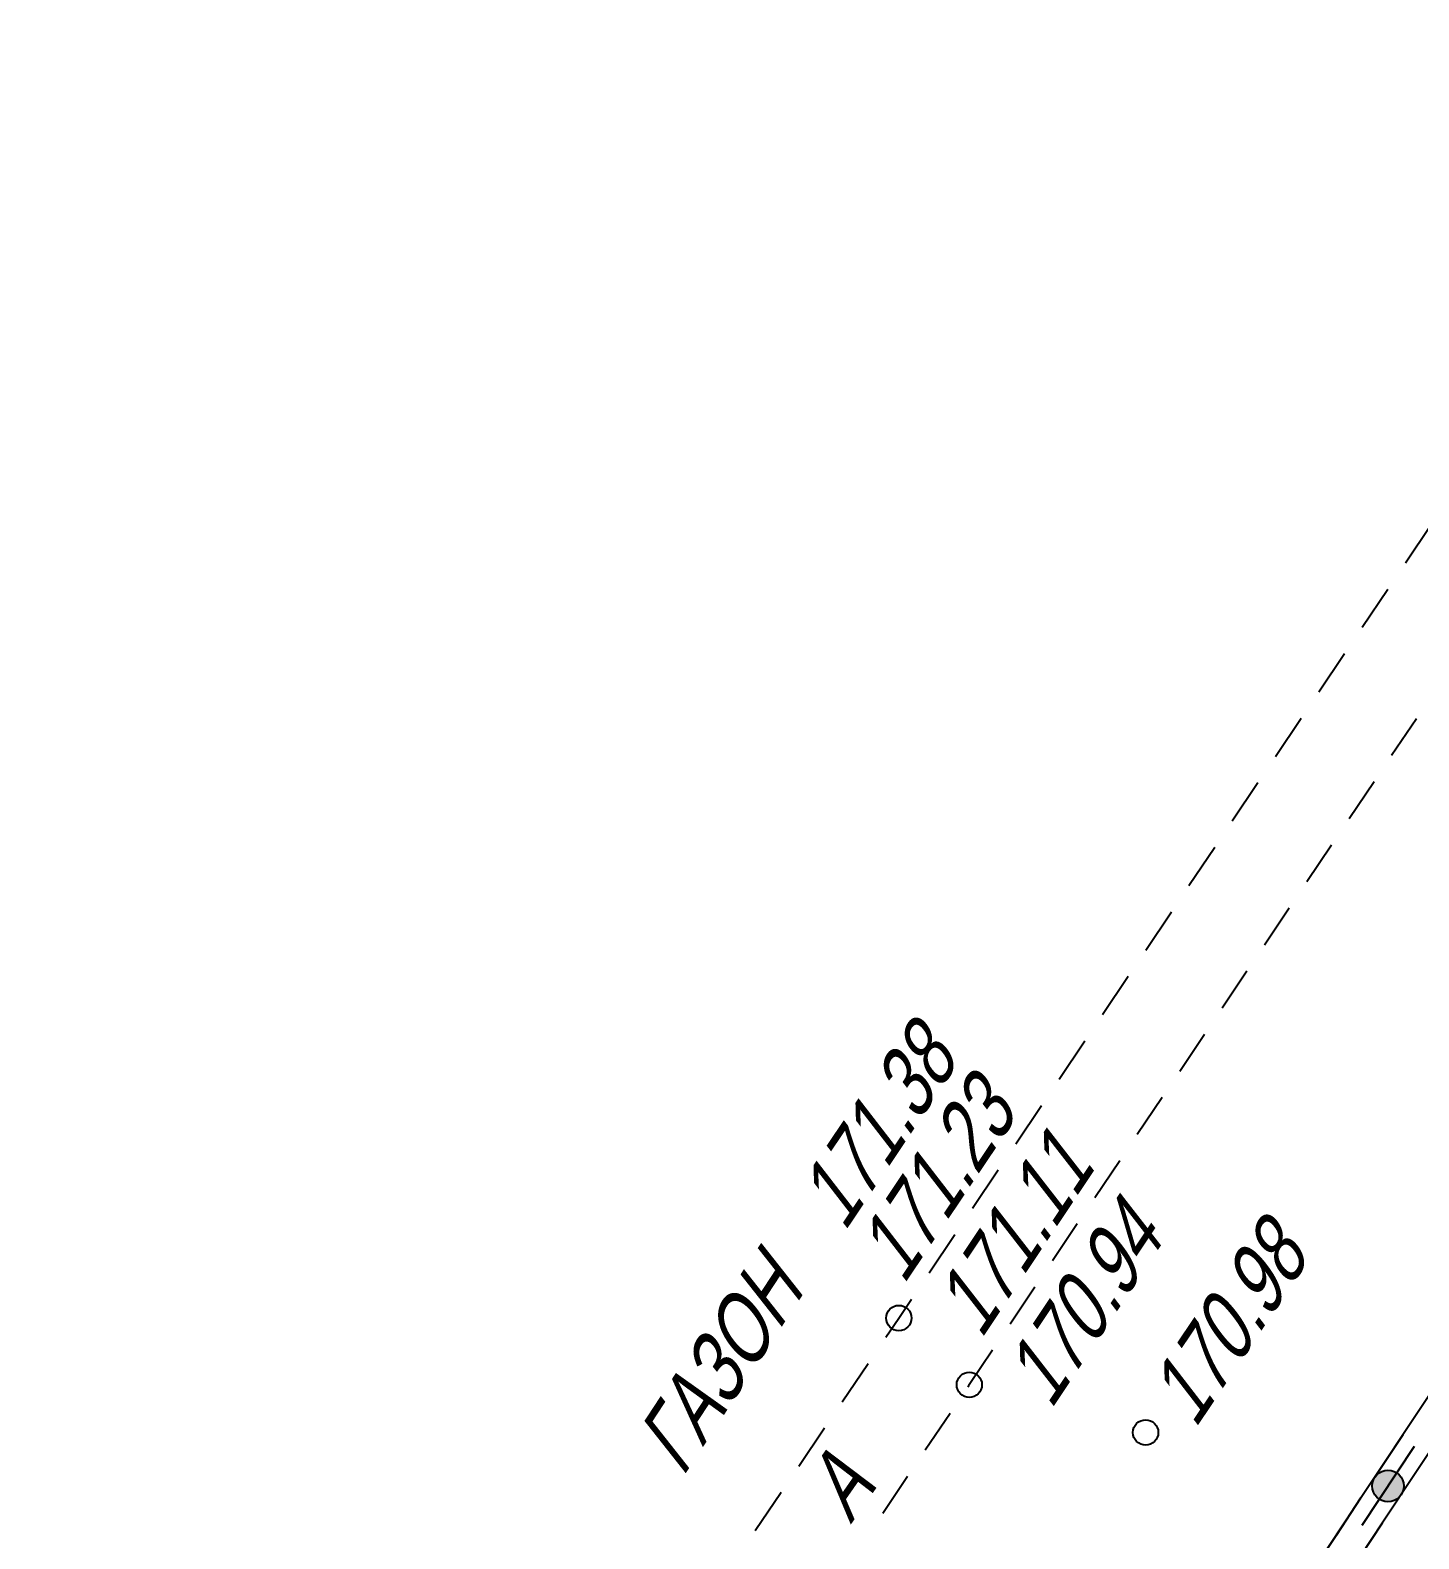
# Model space of a CAD drawing. Header units: metres. Extents: x -584 to -429, y 22748 to 22926.
# Drawn here: x -570.68 to -548.73, y 22865.34 to 22889.2 of the extents above; entities that cross this region are included whole.
import ezdxf
from ezdxf.enums import TextEntityAlignment as Align

# ---------------------------------------------------------------- set-up
doc = ezdxf.new("R2010")
doc.units = ezdxf.units.M
doc.header["$MEASUREMENT"] = 0
for name, color, linetype, lineweight in [('Горизонтали', 7, 'Continuous', 25), ('Граница улицы', 7, 'Continuous', 25), ('Леса и газоны', 7, 'Continuous', 25), ('Ограды', 7, 'Continuous', 25)]:
    doc.layers.add(name, color=color, linetype=linetype, lineweight=lineweight)
doc.styles.add('Style-RUSSIAN_1251 I 0.32289', font='RUSSIAN_1251.shx', dxfattribs={"oblique": 18.5})

# ---------------------------------------------------------------- blocks, each defined once
blk = doc.blocks.new('PIKET_102')
at = {"layer": 'Горизонтали', "color": 7, "linetype": 'Continuous', "lineweight": 25}
blk.add_arc((0, 0), 0.2, 0, 360, dxfattribs=at)
blk = doc.blocks.new('PIKET_107')
at = {"layer": 'Горизонтали', "color": 7, "linetype": 'Continuous', "lineweight": 25}
blk.add_arc((0, 0), 0.2, 0, 360, dxfattribs=at)
blk = doc.blocks.new('PIKET_134')
at = {"layer": 'Горизонтали', "color": 7, "linetype": 'Continuous', "lineweight": 25}
blk.add_arc((0, 0), 0.2, 0, 360, dxfattribs=at)
blk = doc.blocks.new('msdElementTypeLineString_33')
at = {"layer": 'Граница улицы', "color": 7, "linetype": 'Continuous', "lineweight": 25}
for p, q in [((18.469, 117.956), (18.858, 118.542)), ((17.805, 116.953), (18.193, 117.539))]:
    blk.add_line(p, q, dxfattribs=at)
blk = doc.blocks.new('msdElementTypeLineString_49')
at = {"layer": 'Граница улицы', "color": 7, "linetype": 'Continuous', "lineweight": 25}
for p, q in [((27.274, 40.048), (27.489, 40.343)), ((26.55, 39.055), (26.98, 39.644)), ((25.165, 37.024), (25.571, 37.63)), ((24.481, 36.003), (24.887, 36.609)), ((23.796, 34.982), (24.202, 35.588)), ((23.112, 33.961), (23.518, 34.567)), ((22.427, 32.94), (22.833, 33.546)), ((21.743, 31.919), (22.149, 32.525)), ((21.058, 30.898), (21.465, 31.504)), ((20.374, 29.877), (20.78, 30.483)), ((19.69, 28.856), (20.096, 29.462)), ((19.005, 27.835), (19.411, 28.441)), ((18.321, 26.814), (18.727, 27.42)), ((17.636, 25.793), (18.042, 26.399)), ((16.952, 24.772), (17.358, 25.378)), ((16.267, 23.751), (16.673, 24.357)), ((15.583, 22.73), (15.989, 23.336)), ((14.898, 21.709), (15.304, 22.315)), ((14.214, 20.688), (14.62, 21.294)), ((12.84, 18.65), (13.248, 19.254)), ((12.151, 17.631), (12.56, 18.236)), ((11.463, 16.613), (11.871, 17.217)), ((10.774, 15.595), (11.183, 16.199)), ((10.086, 14.577), (10.494, 15.181)), ((9.397, 13.558), (9.806, 14.162)), ((8.709, 12.54), (9.117, 13.144)), ((8.02, 11.522), (8.429, 12.126)), ((7.332, 10.503), (7.74, 11.108)), ((6.643, 9.485), (7.052, 10.089)), ((5.955, 8.467), (6.363, 9.071)), ((5.266, 7.449), (5.675, 8.053)), ((4.509, 6.482), (4.98, 7.039)), ((3.716, 5.544), (4.186, 6.101)), ((2.922, 4.605), (3.393, 5.162)), ((2.129, 3.666), (2.6, 4.223)), ((1.336, 2.727), (1.806, 3.284)), ((0.542, 1.788), (1.013, 2.345))]:
    blk.add_line(p, q, dxfattribs=at)
at = {"layer": 'Граница улицы', "color": 7, "linetype": 'Continuous', "lineweight": 25, "flags": 128}
for points in [[(25.85, 38.045), (26.252, 38.646), (26.256, 38.651)], [(13.528, 19.668), (13.734, 19.973), (13.935, 20.273)], [(0.158, 0.791), (0, 1.146), (0.22, 1.406)], [(0.51, 0.001), (0.444, 0.148), (0.362, 0.334)]]:
    blk.add_lwpolyline(points, dxfattribs=at)
blk = doc.blocks.new('msdElementTypeLineString_50')
at = {"layer": 'Ограды', "linetype": 'Continuous', "lineweight": 25}
h = blk.add_hatch(color=7, dxfattribs=at)
edge = h.paths.add_edge_path()
edge.add_arc((12.294, 80.864), 0.25, 0, 360)
at = {"layer": 'Ограды', "color": 7, "linetype": 'Continuous', "lineweight": 25}
for p, q in [((13.218, 82.71), (12.665, 81.877)), ((12.665, 81.877), (12.113, 81.043)), ((13.308, 81.942), (12.756, 81.108)), ((12.709, 81.489), (11.88, 80.239)), ((12.113, 81.043), (11.561, 80.209)), ((12.756, 81.108), (12.204, 80.275)), ((11.561, 80.209), (11.008, 79.376)), ((12.204, 80.275), (11.651, 79.441))]:
    blk.add_line(p, q, dxfattribs=at)
blk.add_circle((12.294, 80.864), 0.25, dxfattribs=at)
blk.add_circle((12.294, 80.864), 0.25, dxfattribs=at)
blk = doc.blocks.new('msdElementTypeLineString_58')
at = {"layer": 'Граница улицы', "color": 7, "linetype": 'Continuous', "lineweight": 25}
for p, q in [((25.354, 29.709), (24.963, 29.125)), ((24.684, 28.71), (24.292, 28.126)), ((24.014, 27.711), (23.622, 27.127)), ((23.344, 26.712), (22.952, 26.128)), ((22.674, 25.713), (22.282, 25.129)), ((22.003, 24.714), (21.612, 24.13)), ((21.333, 23.715), (20.942, 23.131)), ((20.663, 22.716), (20.271, 22.132)), ((19.993, 21.717), (19.601, 21.133)), ((19.323, 20.718), (18.931, 20.134)), ((17.981, 18.721), (17.589, 18.138)), ((17.309, 17.723), (16.917, 17.14))]:
    blk.add_line(p, q, dxfattribs=at)
at = {"layer": 'Граница улицы', "color": 7, "linetype": 'Continuous', "lineweight": 25, "flags": 128}
blk.add_lwpolyline([(18.653, 19.719), (18.286, 19.174), (18.275, 19.157), (18.261, 19.135)], dxfattribs=at)

msp = doc.modelspace()

# ---------------------------------------------------------------- block references
at = {"layer": 'Горизонтали', "color": 7, "linetype": 'Continuous', "lineweight": 25}
for name, p in [('PIKET_134', (-556.95, 22868.832)), ('PIKET_102', (-555.836, 22867.777)), ('PIKET_107', (-553.049, 22867.022))]:
    msp.add_blockref(name, p, dxfattribs=at)
at = {"layer": 'Граница улицы', "color": 7, "linetype": 'Continuous', "lineweight": 25}
for name, p in [('msdElementTypeLineString_58', (-574.122, 22848.603)), ('msdElementTypeLineString_33', (-567.837, 22748.447)), ('msdElementTypeLineString_49', (-570.684, 22848.859))]:
    msp.add_blockref(name, p, dxfattribs=at)
at = {"layer": 'Ограды', "color": 7, "linetype": 'Continuous', "lineweight": 25}
msp.add_blockref('msdElementTypeLineString_50', (-561.512, 22785.313), dxfattribs=at)

# ---------------------------------------------------------------- texts
at = {"layer": 'Горизонтали', "color": 7, "linetype": 'Continuous', "lineweight": 25, "style": 'Style-RUSSIAN_1251 I 0.32289', "oblique": 18.5}
for s, rotation, width, p in [('171.38', 56.1626, 0.8, (-557.809, 22870.184)), ('171.23', 56.1626, 0.8, (-556.875, 22869.346)), ('171.11', 56.3179, 0.799996, (-555.65, 22868.484)), ('170.98', 56.1327, 0.799996, (-552.266, 22867.07))]:
    msp.add_text(s, height=1, rotation=rotation, dxfattribs=dict(at, width=width)).set_placement(p)
at = {"layer": 'Горизонтали', "color": 7, "linetype": 'Continuous', "lineweight": 25, "style": 'Style-RUSSIAN_1251 I 0.32289', "oblique": 18.5, "width": 0.799996}
msp.add_text('170.94', height=1, rotation=56.3179, dxfattribs=at).set_placement((-555.378, 22867.926), align=Align.TOP_LEFT)
at = {"layer": 'Граница улицы', "color": 7, "linetype": 'Continuous', "lineweight": 25, "style": 'Style-RUSSIAN_1251 I 0.32289', "oblique": 18.5, "width": 0.799996}
msp.add_text('А', height=1, rotation=55.1372, dxfattribs=at).set_placement((-557.711, 22865.563))
at = {"layer": 'Леса и газоны', "color": 7, "linetype": 'Continuous', "lineweight": 25, "style": 'Style-RUSSIAN_1251 I 0.32289', "oblique": 18.5, "width": 0.8}
msp.add_text('ГАЗОН', height=1, rotation=56.7786, dxfattribs=at).set_placement((-560.367, 22866.303))

doc.saveas('drawing.dxf')
